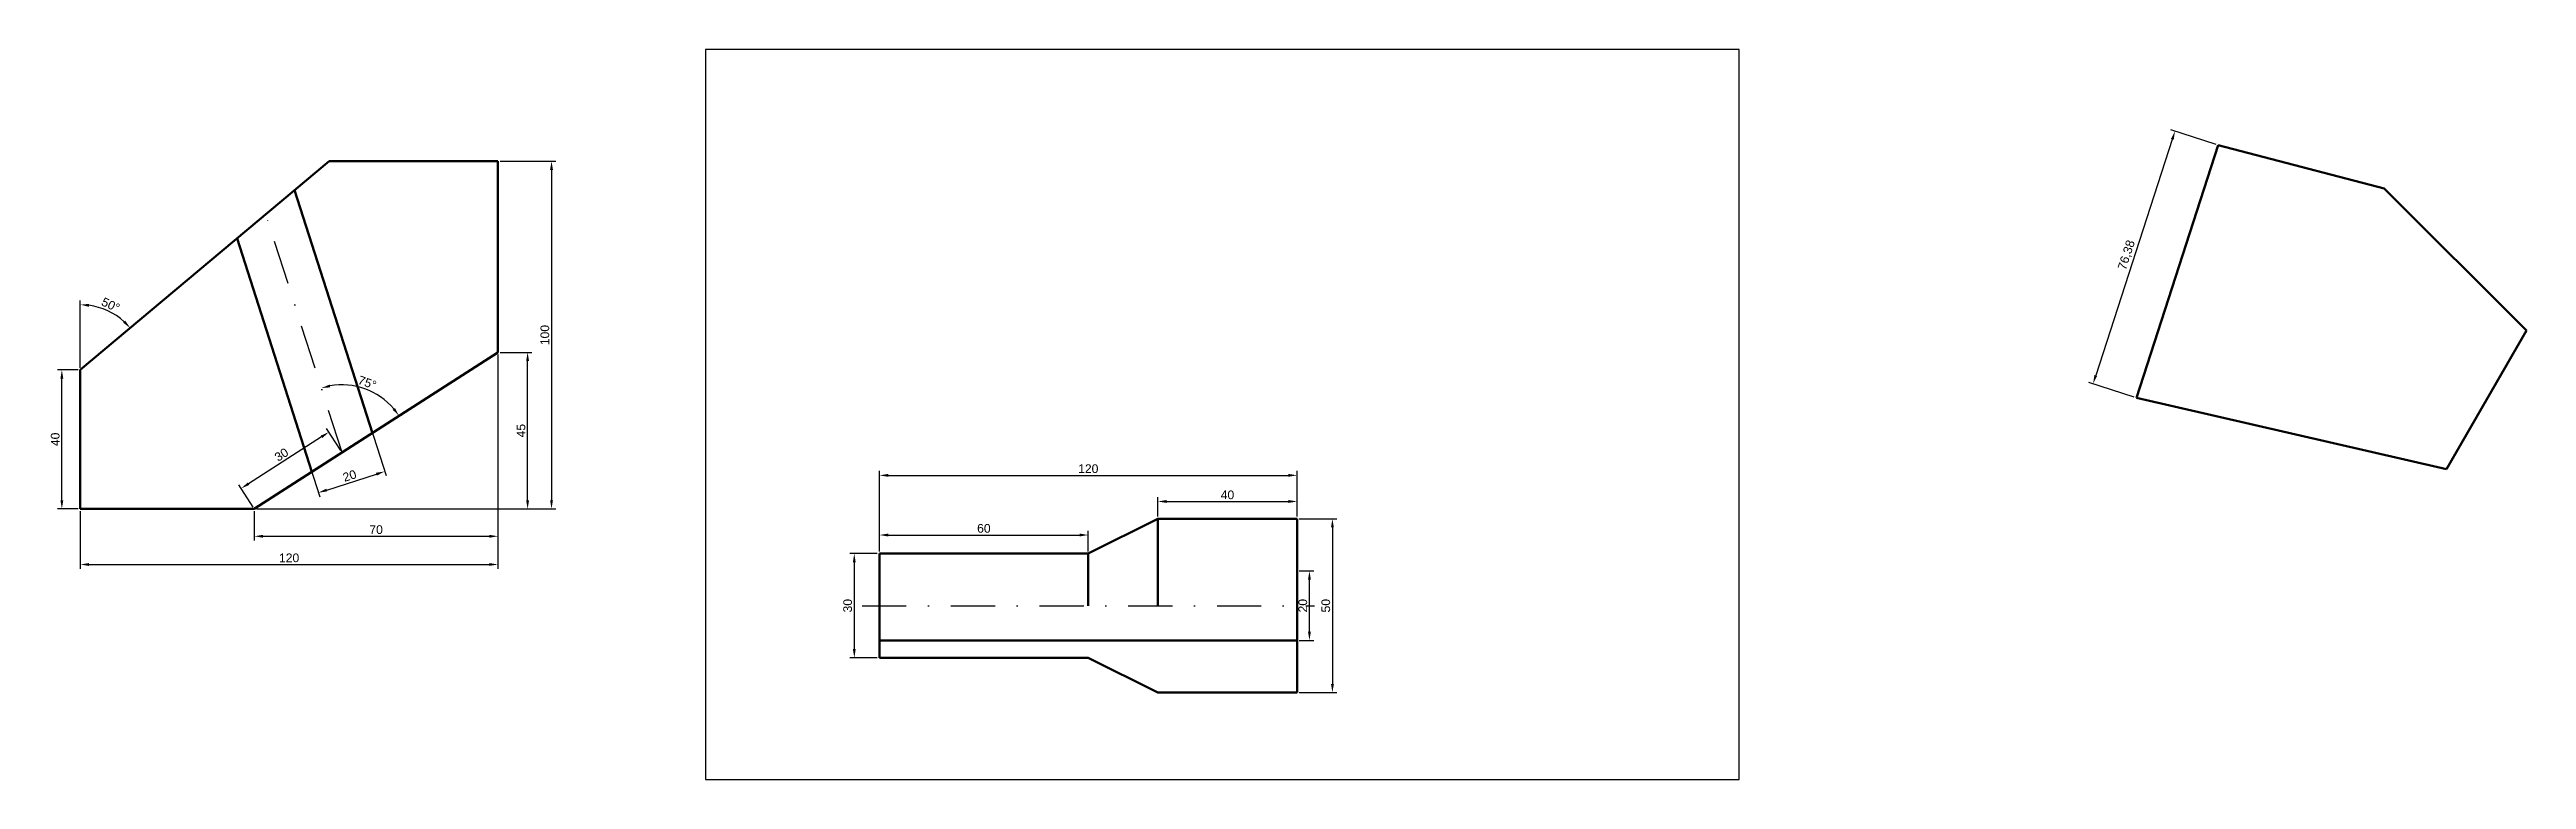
# Model space of a CAD drawing. Header units: millimetres. Extents: x -189 to 523, y 0 to 210.
import ezdxf

# ---------------------------------------------------------------- set-up
doc = ezdxf.new("R2010")
doc.units = ezdxf.units.MM
doc.linetypes.add('KRESKAKROPKA', pattern=[25.4, 12.7, -6.35, 0, -6.35])
doc.layers.add('kontur', color=7, linetype='Continuous', lineweight=50)
doc.layers.add('osie', color=3, linetype='KRESKAKROPKA')
doc.layers.add('wymiarowanie', color=1, linetype='Continuous')
doc.styles.get("Standard").update_dxf_attribs({"font": 'arial.ttf'})
doc.dimstyles.new('ISO-25', dxfattribs={"dimtxt": 2.5, "dimasz": 2.5, "dimexe": 1.25, "dimexo": 0.625, "dimtad": 1, "dimtxsty": 'Standard', "dimcen": 2.5, "dimadec": 0, "dimazin": 0, "dimtfac": 1, "dimtmove": 0, "dimatfit": 3, "dimfxl": 1, "dimarcsym": 0})

# ---------------------------------------------------------------- blocks, each defined once
blk = doc.blocks.new('*D1')
at = {"layer": 'Defpoints', "color": 0, "transparency": 16777216}
for p in [(434.73, 182.48), (398.75, 113.85), (411.19, 109.82)]:
    blk.add_point(p, dxfattribs=at)
at = {"layer": 'wymiarowanie', "color": 0, "lineweight": -2, "transparency": 16777216}
for p, q in [((434.13, 182.67), (421.1, 186.9)), ((421.52, 184.13), (399.52, 116.23)), ((410.6, 110.01), (397.56, 114.24))]:
    blk.add_line(p, q, dxfattribs=at)
at = {"layer": 'wymiarowanie', "color": 0, "transparency": 16777216}
for points in [[(421.12, 184.26), (421.92, 184), (422.29, 186.51)], [(399.13, 116.36), (399.92, 116.1), (398.75, 113.85)]]:
    blk.add_solid(points, dxfattribs=at)
at = {"layer": 'wymiarowanie', "color": 0, "transparency": 16777216, "insert": (408.5, 150.84), "char_height": 2.5, "attachment_point": 5, "rotation": 72.05099}
blk.add_mtext('76,38', dxfattribs=at)
blk = doc.blocks.new('*D2')
at = {"layer": 'Defpoints', "color": 0, "transparency": 16777216}
for p in [(-184.96, 117.85), (-179.66, 117.85), (-179.66, 77.85)]:
    blk.add_point(p, dxfattribs=at)
at = {"layer": 'wymiarowanie', "color": 0, "lineweight": -2, "transparency": 16777216}
for p, q in [((-180.29, 117.85), (-186.21, 117.85)), ((-184.96, 80.35), (-184.96, 115.35)), ((-180.29, 77.85), (-186.21, 77.85))]:
    blk.add_line(p, q, dxfattribs=at)
at = {"layer": 'wymiarowanie', "color": 0, "transparency": 16777216}
for points in [[(-185.38, 115.35), (-184.55, 115.35), (-184.96, 117.85)], [(-185.38, 80.35), (-184.55, 80.35), (-184.96, 77.85)]]:
    blk.add_solid(points, dxfattribs=at)
at = {"layer": 'wymiarowanie', "color": 0, "transparency": 16777216, "insert": (-186.86, 97.85), "char_height": 2.5, "attachment_point": 5, "rotation": 90}
blk.add_mtext('40', dxfattribs=at)
blk = doc.blocks.new('*D3')
at = {"layer": 'Defpoints', "color": 0, "transparency": 16777216}
for p in [(-59.66, 122.85), (-129.66, 77.85), (-59.66, 69.97)]:
    blk.add_point(p, dxfattribs=at)
at = {"layer": 'wymiarowanie', "color": 0, "lineweight": -2, "transparency": 16777216}
for p, q in [((-59.66, 122.22), (-59.66, 68.72)), ((-129.66, 77.22), (-129.66, 68.72)), ((-127.16, 69.97), (-62.16, 69.97))]:
    blk.add_line(p, q, dxfattribs=at)
at = {"layer": 'wymiarowanie', "color": 0, "transparency": 16777216}
for points in [[(-127.16, 70.39), (-127.16, 69.55), (-129.66, 69.97)], [(-62.16, 70.39), (-62.16, 69.55), (-59.66, 69.97)]]:
    blk.add_solid(points, dxfattribs=at)
at = {"layer": 'wymiarowanie', "color": 0, "transparency": 16777216, "insert": (-94.66, 71.87), "char_height": 2.5, "attachment_point": 5}
blk.add_mtext('70', dxfattribs=at)
blk = doc.blocks.new('*D4')
at = {"layer": 'Defpoints', "color": 0, "transparency": 16777216}
for p in [(-59.66, 122.85), (-51.12, 122.85), (-129.66, 77.85)]:
    blk.add_point(p, dxfattribs=at)
at = {"layer": 'wymiarowanie', "color": 0, "lineweight": -2, "transparency": 16777216}
for p, q in [((-59.04, 122.85), (-49.87, 122.85)), ((-51.12, 80.35), (-51.12, 120.35)), ((-129.04, 77.85), (-49.87, 77.85))]:
    blk.add_line(p, q, dxfattribs=at)
at = {"layer": 'wymiarowanie', "color": 0, "transparency": 16777216}
for points in [[(-51.54, 120.35), (-50.7, 120.35), (-51.12, 122.85)], [(-51.54, 80.35), (-50.7, 80.35), (-51.12, 77.85)]]:
    blk.add_solid(points, dxfattribs=at)
at = {"layer": 'wymiarowanie', "color": 0, "transparency": 16777216, "insert": (-53.02, 100.35), "char_height": 2.5, "attachment_point": 5, "rotation": 90}
blk.add_mtext('45', dxfattribs=at)
blk = doc.blocks.new('*D5')
at = {"layer": 'Defpoints', "color": 0, "transparency": 16777216}
for p in [(-59.66, 177.85), (-59.66, 77.85), (-44.25, 77.85)]:
    blk.add_point(p, dxfattribs=at)
at = {"layer": 'wymiarowanie', "color": 0, "lineweight": -2, "transparency": 16777216}
for p, q in [((-59.04, 177.85), (-43, 177.85)), ((-44.25, 175.35), (-44.25, 80.35)), ((-59.04, 77.85), (-43, 77.85))]:
    blk.add_line(p, q, dxfattribs=at)
at = {"layer": 'wymiarowanie', "color": 0, "transparency": 16777216}
for points in [[(-44.66, 175.35), (-43.83, 175.35), (-44.25, 177.85)], [(-44.66, 80.35), (-43.83, 80.35), (-44.25, 77.85)]]:
    blk.add_solid(points, dxfattribs=at)
at = {"layer": 'wymiarowanie', "color": 0, "transparency": 16777216, "insert": (-46.15, 127.85), "char_height": 2.5, "attachment_point": 5, "rotation": 90}
blk.add_mtext('100', dxfattribs=at)
blk = doc.blocks.new('*D6')
at = {"layer": 'Defpoints', "color": 0, "transparency": 16777216}
for p in [(-179.66, 77.85), (-59.66, 77.85), (-59.66, 61.85)]:
    blk.add_point(p, dxfattribs=at)
at = {"layer": 'wymiarowanie', "color": 0, "lineweight": -2, "transparency": 16777216}
for p, q in [((-179.66, 77.22), (-179.66, 60.6)), ((-59.66, 77.22), (-59.66, 60.6)), ((-177.16, 61.85), (-62.16, 61.85))]:
    blk.add_line(p, q, dxfattribs=at)
at = {"layer": 'wymiarowanie', "color": 0, "transparency": 16777216}
for points in [[(-177.16, 62.27), (-177.16, 61.44), (-179.66, 61.85)], [(-62.16, 62.27), (-62.16, 61.44), (-59.66, 61.85)]]:
    blk.add_solid(points, dxfattribs=at)
at = {"layer": 'wymiarowanie', "color": 0, "transparency": 16777216, "insert": (-119.66, 63.75), "char_height": 2.5, "attachment_point": 5}
blk.add_mtext('120', dxfattribs=at)
blk = doc.blocks.new('*D7')
at = {"layer": 'Defpoints', "color": 0, "transparency": 16777216}
for p in [(-108.16, 177.85), (-169.37, 133.5), (-179.66, 117.85), (-179.66, 117.85), (-179.66, 77.85)]:
    blk.add_point(p, dxfattribs=at)
at = {"layer": 'wymiarowanie', "color": 0, "lineweight": -2, "transparency": 16777216}
blk.add_line((-179.66, 118.47), (-179.66, 137.83), dxfattribs=at)
blk.add_arc((-179.66, 117.85), 18.73, 47.6549, 82.3451, dxfattribs=at)
at = {"layer": 'wymiarowanie', "color": 0, "transparency": 16777216}
for points in [[(-177.19, 135.99), (-177.14, 136.82), (-179.66, 136.58)], [(-166.75, 131.98), (-167.35, 131.4), (-165.32, 129.89)]]:
    blk.add_solid(points, dxfattribs=at)
at = {"layer": 'wymiarowanie', "color": 0, "transparency": 16777216, "insert": (-170.94, 136.54), "char_height": 2.5, "attachment_point": 5, "rotation": 335}
blk.add_mtext('50°', dxfattribs=at)
blk = doc.blocks.new('*D10')
at = {"layer": 'Defpoints', "color": 0, "transparency": 16777216}
for p in [(50, 65), (42.76, 35), (50, 35)]:
    blk.add_point(p, dxfattribs=at)
at = {"layer": 'wymiarowanie', "color": 0, "lineweight": -2, "transparency": 16777216}
for p, q in [((49.38, 65), (41.51, 65)), ((42.76, 62.5), (42.76, 37.5)), ((49.38, 35), (41.51, 35))]:
    blk.add_line(p, q, dxfattribs=at)
at = {"layer": 'wymiarowanie', "color": 0, "transparency": 16777216}
for points in [[(42.34, 62.5), (43.17, 62.5), (42.76, 65)], [(42.34, 37.5), (43.17, 37.5), (42.76, 35)]]:
    blk.add_solid(points, dxfattribs=at)
at = {"layer": 'wymiarowanie', "color": 0, "transparency": 16777216, "insert": (40.86, 50), "char_height": 2.5, "attachment_point": 5, "rotation": 90}
blk.add_mtext('30', dxfattribs=at)
blk = doc.blocks.new('*D12')
at = {"layer": 'Defpoints', "color": 0, "transparency": 16777216}
for p in [(-104.43, 94.07), (-133.44, 83.73), (-129.66, 77.85)]:
    blk.add_point(p, dxfattribs=at)
at = {"layer": 'wymiarowanie', "color": 0, "lineweight": -2, "transparency": 16777216}
for p, q in [((-104.76, 94.6), (-108.88, 101)), ((-110.31, 98.6), (-131.34, 85.08)), ((-130, 78.38), (-134.12, 84.78))]:
    blk.add_line(p, q, dxfattribs=at)
at = {"layer": 'wymiarowanie', "color": 0, "transparency": 16777216}
for points in [[(-110.53, 98.95), (-110.08, 98.25), (-108.2, 99.95)], [(-131.56, 85.43), (-131.11, 84.73), (-133.44, 83.73)]]:
    blk.add_solid(points, dxfattribs=at)
at = {"layer": 'wymiarowanie', "color": 0, "transparency": 16777216, "insert": (-121.85, 93.44), "char_height": 2.5, "attachment_point": 5, "rotation": 32.73523}
blk.add_mtext('30', dxfattribs=at)
blk = doc.blocks.new('*D15')
at = {"layer": 'Defpoints', "color": 0, "transparency": 16777216}
for p in [(-126.34, 162.59), (-59.66, 122.85), (-94.04, 110.52), (-104.43, 94.07), (-129.66, 77.85)]:
    blk.add_point(p, dxfattribs=at)
at = {"layer": 'wymiarowanie', "color": 0, "lineweight": -2, "transparency": 16777216}
blk.add_arc((-104.43, 94.07), 19.46, 40.10277, 100.36769, dxfattribs=at)
at = {"layer": 'wymiarowanie', "color": 0, "transparency": 16777216}
for points in [[(-107.83, 112.81), (-108.03, 113.61), (-110.35, 112.6)], [(-89.21, 106.85), (-89.88, 106.36), (-88.06, 104.59)]]:
    blk.add_solid(points, dxfattribs=at)
at = {"layer": 'wymiarowanie', "color": 0, "transparency": 16777216, "insert": (-97.21, 114.17), "char_height": 2.5, "attachment_point": 5, "rotation": 340.23523}
blk.add_mtext('75°', dxfattribs=at)
blk = doc.blocks.new('*D16')
at = {"layer": 'Defpoints', "color": 0, "transparency": 16777216}
for p in [(-97.32, 104.68), (-116.37, 98.59), (-92.18, 88.61)]:
    blk.add_point(p, dxfattribs=at)
at = {"layer": 'wymiarowanie', "color": 0, "lineweight": -2, "transparency": 16777216}
for p, q in [((-97.13, 104.09), (-91.8, 87.41)), ((-116.18, 98), (-110.85, 81.32)), ((-108.85, 83.27), (-94.56, 87.84))]:
    blk.add_line(p, q, dxfattribs=at)
at = {"layer": 'wymiarowanie', "color": 0, "transparency": 16777216}
for points in [[(-94.69, 88.24), (-94.43, 87.45), (-92.18, 88.61)], [(-108.97, 83.67), (-108.72, 82.88), (-111.23, 82.51)]]:
    blk.add_solid(points, dxfattribs=at)
at = {"layer": 'wymiarowanie', "color": 0, "transparency": 16777216, "insert": (-102.28, 87.37), "char_height": 2.5, "attachment_point": 5, "rotation": 17.73523}
blk.add_mtext('20', dxfattribs=at)
blk = doc.blocks.new('*D18')
at = {"layer": 'Defpoints', "color": 0, "transparency": 16777216}
for p in [(170, 60), (173.56, 60), (170, 40)]:
    blk.add_point(p, dxfattribs=at)
at = {"layer": 'wymiarowanie', "color": 0, "lineweight": -2, "transparency": 16777216}
for p, q in [((170.63, 60), (174.81, 60)), ((173.56, 42.5), (173.56, 57.5)), ((170.63, 40), (174.81, 40))]:
    blk.add_line(p, q, dxfattribs=at)
at = {"layer": 'wymiarowanie', "color": 0, "transparency": 16777216}
for points in [[(173.14, 57.5), (173.97, 57.5), (173.56, 60)], [(173.14, 42.5), (173.97, 42.5), (173.56, 40)]]:
    blk.add_solid(points, dxfattribs=at)
at = {"layer": 'wymiarowanie', "color": 0, "transparency": 16777216, "insert": (171.66, 50), "char_height": 2.5, "attachment_point": 5, "rotation": 90}
blk.add_mtext('20', dxfattribs=at)
blk = doc.blocks.new('*D19')
at = {"layer": 'Defpoints', "color": 0, "transparency": 16777216}
for p in [(170, 75), (170, 25), (180.16, 25)]:
    blk.add_point(p, dxfattribs=at)
at = {"layer": 'wymiarowanie', "color": 0, "lineweight": -2, "transparency": 16777216}
for p, q in [((170.63, 75), (181.41, 75)), ((180.16, 72.5), (180.16, 27.5)), ((170.63, 25), (181.41, 25))]:
    blk.add_line(p, q, dxfattribs=at)
at = {"layer": 'wymiarowanie', "color": 0, "transparency": 16777216}
for points in [[(179.75, 72.5), (180.58, 72.5), (180.16, 75)], [(179.75, 27.5), (180.58, 27.5), (180.16, 25)]]:
    blk.add_solid(points, dxfattribs=at)
at = {"layer": 'wymiarowanie', "color": 0, "transparency": 16777216, "insert": (178.26, 50), "char_height": 2.5, "attachment_point": 5, "rotation": 90}
blk.add_mtext('50', dxfattribs=at)
blk = doc.blocks.new('*D20')
at = {"layer": 'Defpoints', "color": 0, "transparency": 16777216}
for p in [(50, 65), (110, 70.33), (110, 65)]:
    blk.add_point(p, dxfattribs=at)
at = {"layer": 'wymiarowanie', "color": 0, "lineweight": -2, "transparency": 16777216}
for p, q in [((50, 65.62), (50, 71.58)), ((110, 65.62), (110, 71.58)), ((52.5, 70.33), (107.5, 70.33))]:
    blk.add_line(p, q, dxfattribs=at)
at = {"layer": 'wymiarowanie', "color": 0, "transparency": 16777216}
for points in [[(52.5, 70.75), (52.5, 69.91), (50, 70.33)], [(107.5, 70.75), (107.5, 69.91), (110, 70.33)]]:
    blk.add_solid(points, dxfattribs=at)
at = {"layer": 'wymiarowanie', "color": 0, "transparency": 16777216, "insert": (80, 72.23), "char_height": 2.5, "attachment_point": 5}
blk.add_mtext('60', dxfattribs=at)
blk = doc.blocks.new('*D21')
at = {"layer": 'Defpoints', "color": 0, "transparency": 16777216}
for p in [(170, 79.98), (130, 75), (170, 75)]:
    blk.add_point(p, dxfattribs=at)
at = {"layer": 'wymiarowanie', "color": 0, "lineweight": -2, "transparency": 16777216}
for p, q in [((130, 75.62), (130, 81.23)), ((132.5, 79.98), (167.5, 79.98)), ((170, 75.62), (170, 81.23))]:
    blk.add_line(p, q, dxfattribs=at)
at = {"layer": 'wymiarowanie', "color": 0, "transparency": 16777216}
for points in [[(132.5, 80.4), (132.5, 79.56), (130, 79.98)], [(167.5, 80.4), (167.5, 79.56), (170, 79.98)]]:
    blk.add_solid(points, dxfattribs=at)
at = {"layer": 'wymiarowanie', "color": 0, "transparency": 16777216, "insert": (150, 81.88), "char_height": 2.5, "attachment_point": 5}
blk.add_mtext('40', dxfattribs=at)
blk = doc.blocks.new('*D22')
at = {"layer": 'Defpoints', "color": 0, "transparency": 16777216}
for p in [(170, 87.5), (170, 75), (50, 65)]:
    blk.add_point(p, dxfattribs=at)
at = {"layer": 'wymiarowanie', "color": 0, "lineweight": -2, "transparency": 16777216}
for p, q in [((50, 65.62), (50, 88.75)), ((52.5, 87.5), (167.5, 87.5)), ((170, 75.62), (170, 88.75))]:
    blk.add_line(p, q, dxfattribs=at)
at = {"layer": 'wymiarowanie', "color": 0, "transparency": 16777216}
for points in [[(52.5, 87.91), (52.5, 87.08), (50, 87.5)], [(167.5, 87.91), (167.5, 87.08), (170, 87.5)]]:
    blk.add_solid(points, dxfattribs=at)
at = {"layer": 'wymiarowanie', "color": 0, "transparency": 16777216, "insert": (110, 89.4), "char_height": 2.5, "attachment_point": 5}
blk.add_mtext('120', dxfattribs=at)

msp = doc.modelspace()

# ---------------------------------------------------------------- linework, layer by layer
msp.add_lwpolyline([(0, 0), (297, 0), (297, 210), (0, 210)], close=True)
at = {"layer": 'kontur'}
for p, q in [((434.728, 182.482), (411.191, 109.822)), ((482.431, 170.008), (434.728, 182.482)), ((-179.661, 117.85), (-108.156, 177.85)), ((-59.661, 177.85), (-108.156, 177.85)), ((-59.661, 122.85), (-59.661, 177.85)), ((-118.062, 169.538), (-95.717, 99.671)), ((523.294, 129.146), (482.431, 170.008)), ((-134.617, 155.646), (-113.134, 88.474)), ((500.274, 89.275), (523.294, 129.146)), ((-129.661, 77.85), (-59.661, 122.85)), ((-179.661, 77.85), (-179.661, 117.85)), ((411.191, 109.822), (500.274, 89.275)), ((-179.661, 77.85), (-129.661, 77.85)), ((110, 65), (130, 75)), ((130, 75), (170, 75)), ((130, 75), (130, 50)), ((170, 75), (170, 25)), ((50, 65), (110, 65)), ((50, 65), (50, 35)), ((110, 65), (110, 50)), ((50, 40), (170, 40)), ((50, 35), (110, 35)), ((110, 35), (130, 25)), ((130, 25), (170, 25))]:
    msp.add_line(p, q, dxfattribs=at)
at = {"layer": 'osie'}
for p, q in [((-104.426, 94.073), (-126.34, 162.592)), ((45, 50), (175, 50))]:
    msp.add_line(p, q, dxfattribs=at)

# ---------------------------------------------------------------- dimensions: what is measured, and where the dimension line sits
at = {"layer": 'wymiarowanie'}
for p1, p2, distance, picture, middle in [((434.728, 182.482), (411.191, 109.822), -13.074, '*D1', (408.498, 150.837)), ((-104.426, 94.073), (-129.661, 77.85), -6.987, '*D12', (-121.85, 93.438)), ((-116.37, 98.592), (-97.321, 104.684), -16.881, '*D16', (-102.282, 87.37))]:
    dim = msp.add_aligned_dim(p1=p1, p2=p2, distance=distance, dimstyle='ISO-25', dxfattribs=at)
    dim.commit()
    dim.dimension.update_dxf_attribs({"geometry": picture, "text_midpoint": middle})
for base, line1, line2, picture, middle in [((-169.371, 133.495), ((-179.661, 117.85), (-108.156, 177.85)), ((-179.661, 77.85), (-179.661, 117.85)), '*D7', (-170.944, 136.545)), ((-94.04, 110.524), ((-129.661, 77.85), (-59.661, 122.85)), ((-104.426, 94.073), (-126.34, 162.592)), '*D15', (-97.205, 114.166))]:
    dim = msp.add_angular_dim_2l(base=base, line1=line1, line2=line2, dimstyle='ISO-25', dxfattribs=at)
    dim.commit()
    dim.dimension.update_dxf_attribs({"geometry": picture, "text_midpoint": middle})
for base, p1, p2, picture, middle in [((-44.247, 77.85), (-59.661, 177.85), (-59.661, 77.85), '*D5', (-46.149, 127.85)), ((-51.121, 122.85), (-129.661, 77.85), (-59.661, 122.85), '*D4', (-53.017, 100.35)), ((-184.962, 117.85), (-179.661, 77.85), (-179.661, 117.85), '*D2', (-186.863, 97.85)), ((180.162, 25), (170, 75), (170, 25), '*D19', (178.261, 50)), ((42.757, 35), (50, 65), (50, 35), '*D10', (40.855, 50)), ((173.557, 60), (170, 40), (170, 60), '*D18', (171.656, 50))]:
    dim = msp.add_linear_dim(base=base, p1=p1, p2=p2, angle=90, dimstyle='ISO-25', dxfattribs=at)
    dim.commit()
    dim.dimension.update_dxf_attribs({"geometry": picture, "text_midpoint": middle})
for base, p1, p2, picture, middle in [((-59.661, 69.97), (-129.661, 77.85), (-59.661, 122.85), '*D3', (-94.661, 71.872)), ((170, 87.496), (50, 65), (170, 75), '*D22', (110, 89.398)), ((170, 79.981), (130, 75), (170, 75), '*D21', (150, 81.883)), ((-59.661, 61.853), (-179.661, 77.85), (-59.661, 77.85), '*D6', (-119.661, 63.754)), ((110, 70.328), (50, 65), (110, 65), '*D20', (80, 72.23))]:
    dim = msp.add_linear_dim(base=base, p1=p1, p2=p2, dimstyle='ISO-25', dxfattribs=at)
    dim.commit()
    dim.dimension.update_dxf_attribs({"geometry": picture, "text_midpoint": middle})

doc.saveas('drawing.dxf')
